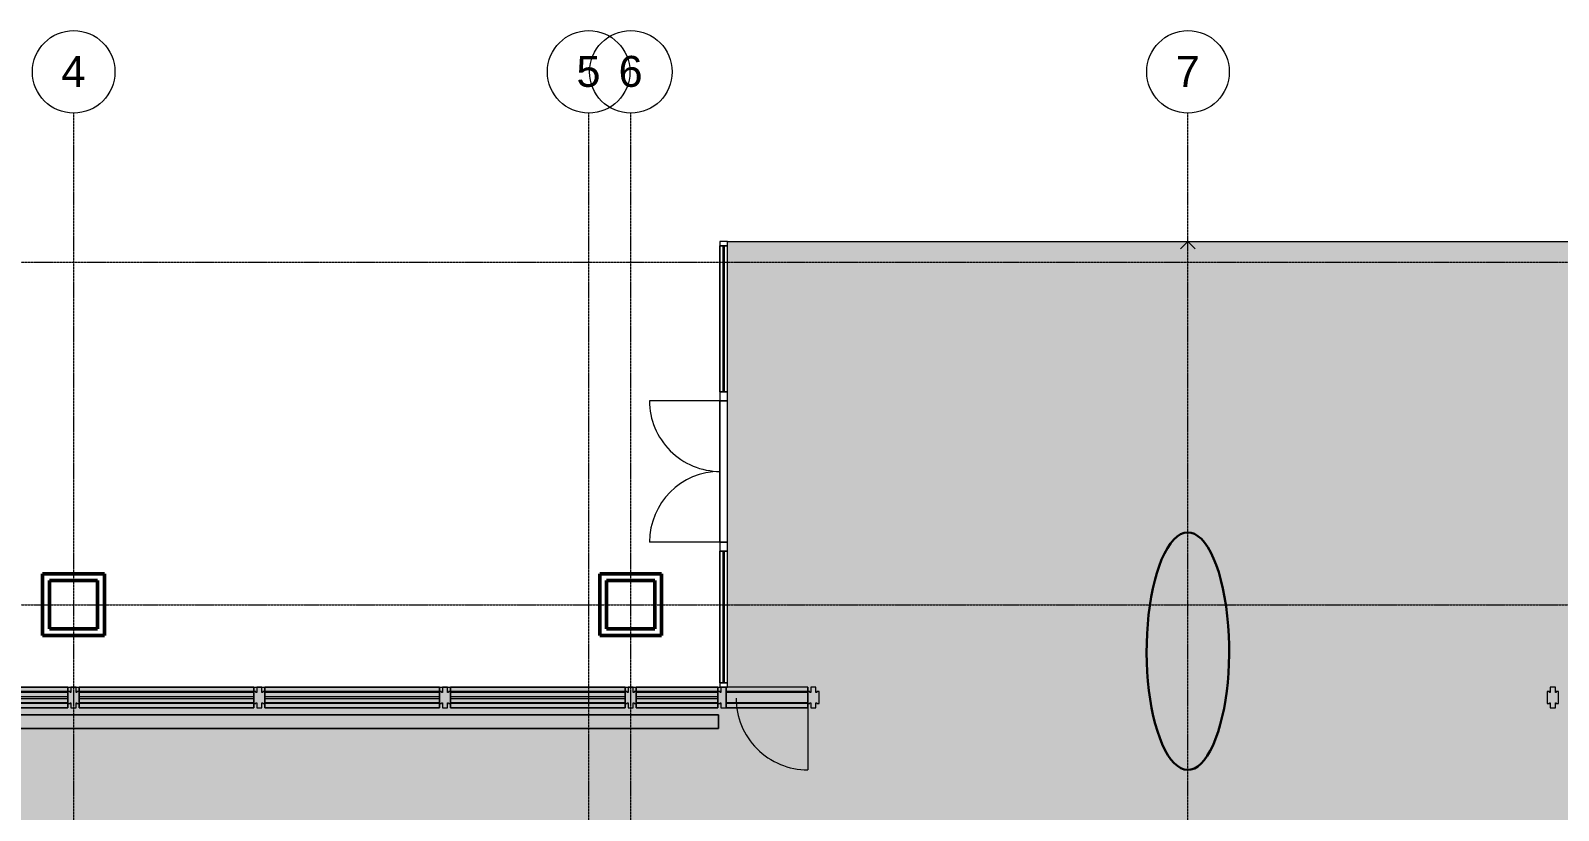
# Model space of a CAD drawing. Header units: inches. Extents: x -223 to 3310, y -687 to 1630.
# Drawn here: x 623 to 1512, y 1176 to 1630 of the extents above; entities that cross this region are included whole.
import ezdxf

# ---------------------------------------------------------------- set-up
doc = ezdxf.new("R2010")
doc.units = ezdxf.units.IN
doc.header["$MEASUREMENT"] = 0
doc.linetypes.add('Grid Line 1_2_', pattern=[0.875, 0.5, -0.125, 0.125, -0.125])
for name, color, linetype, lineweight in [('A-COLS', 52, 'Continuous', 9), ('A-DOOR', 31, 'Continuous', 13), ('A-FLOR', 192, 'Continuous', 13), ('A-FLOR-PATT', 8, 'Continuous', 13), ('A-GLAZ-CURT', 52, 'Continuous', 9), ('A-GLAZ-CWMG', 51, 'Continuous', 9), ('I-WALL', 2, 'Continuous', 13), ('M-EQPM', 50, 'Continuous', 9), ('S-FLOR-SYMB', 171, 'Continuous', 9), ('S-GRID', 1, 'Continuous', 9), ('S-GRID-IDEN', 1, 'Continuous', 9)]:
    doc.layers.add(name, color=color, linetype=linetype, lineweight=lineweight)
doc.styles.add('Arial_1', font='arial.ttf', dxfattribs={"height": 18})

# ---------------------------------------------------------------- blocks, each defined once
blk = doc.blocks.new('System Panel - Glazed-1636994-Level 2')
at = {"layer": 'A-GLAZ-CURT', "lineweight": 13}
for p, q in [((50.75, 0.5), (-50.75, 0.5)), ((-50.75, 0.5), (-50.75, -0.5)), ((50.75, -0.5), (50.75, 0.5)), ((-50.75, -0.5), (50.75, -0.5))]:
    blk.add_line(p, q, dxfattribs=at)
at = {"layer": 'A-GLAZ-CURT'}
for p, q in [((-50.75, 0.5), (-50.75, 0.5)), ((50.75, 0.5), (50.75, 0.5)), ((-50.75, -0.5), (-50.75, -0.5)), ((50.75, -0.5), (50.75, -0.5))]:
    blk.add_line(p, q, dxfattribs=at)
blk = doc.blocks.new('Rectangular Mullion - WCB_Mullion_01-957299-Level 2')
at = {"layer": 'A-GLAZ-CWMG'}
for p, q in [((48, 1184.74), (48, 1184.74)), ((48, 1184.74), (51, 1184.74)), ((51, 1184.74), (48, 1184.74)), ((48, 1184.74), (48, 1083.24)), ((48, 1083.24), (48, 1184.74)), ((51, 1184.74), (50.5, 1184.74)), ((50.5, 1184.74), (50.5, 1184.74)), ((50.5, 1184.74), (57.5, 1184.74)), ((57.5, 1184.74), (50.5, 1184.74)), ((50.5, 1184.74), (50.5, 1184.74)), ((50.5, 1184.74), (51, 1184.74)), ((50.5, 1083.24), (50.5, 1184.74)), ((50.5, 1083.24), (50.5, 1184.74)), ((50.5, 1083.24), (50.5, 1184.74)), ((50.5, 1083.24), (50.5, 1184.74)), ((51, 1184.74), (51, 1184.74)), ((51, 1184.74), (51, 1184.74)), ((51, 1083.24), (51, 1184.74)), ((51, 1083.24), (51, 1184.74)), ((51, 1083.24), (51, 1184.74)), ((51, 1083.24), (51, 1184.74)), ((57.5, 1184.74), (57, 1184.74)), ((57, 1184.74), (57, 1184.74)), ((57, 1184.74), (60, 1184.74)), ((60, 1184.74), (57, 1184.74)), ((57, 1184.74), (57, 1184.74)), ((57, 1184.74), (57.5, 1184.74)), ((57, 1083.24), (57, 1184.74)), ((57, 1083.24), (57, 1184.74)), ((57, 1083.24), (57, 1184.74)), ((57, 1083.24), (57, 1184.74)), ((57.5, 1184.74), (57.5, 1184.74)), ((57.5, 1184.74), (57.5, 1184.74)), ((57.5, 1083.24), (57.5, 1184.74)), ((57.5, 1083.24), (57.5, 1184.74)), ((57.5, 1083.24), (57.5, 1184.74)), ((57.5, 1083.24), (57.5, 1184.74)), ((60, 1184.74), (60, 1184.74)), ((60, 1083.24), (60, 1184.74)), ((60, 1083.24), (60, 1184.74)), ((48, 1083.24), (51, 1083.24)), ((51, 1083.24), (48, 1083.24)), ((48, 1083.24), (48, 1083.24)), ((51, 1083.24), (50.5, 1083.24)), ((50.5, 1083.24), (50.5, 1083.24)), ((50.5, 1083.24), (57.5, 1083.24)), ((57.5, 1083.24), (50.5, 1083.24)), ((50.5, 1083.24), (50.5, 1083.24)), ((50.5, 1083.24), (51, 1083.24)), ((51, 1083.24), (51, 1083.24)), ((51, 1083.24), (51, 1083.24)), ((57.5, 1083.24), (57, 1083.24)), ((57, 1083.24), (57, 1083.24)), ((57, 1083.24), (60, 1083.24)), ((60, 1083.24), (57, 1083.24)), ((57, 1083.24), (57, 1083.24)), ((57, 1083.24), (57.5, 1083.24)), ((57.5, 1083.24), (57.5, 1083.24)), ((57.5, 1083.24), (57.5, 1083.24)), ((60, 1083.24), (60, 1083.24))]:
    blk.add_line(p, q, dxfattribs=at)
blk = doc.blocks.new('Rectangular Mullion - WCB_Mullion_01-1474852-Level 2')
at = {"layer": 'A-GLAZ-CWMG', "lineweight": 20}
for p, q in [((-3.25, -3.5), (-3.25, 3.5)), ((-3.25, 3.5), (-2, 3.5)), ((-2, 3.5), (-2, 3)), ((-2, 3), (-1.5, 3)), ((-1.5, 3), (-1.5, 6)), ((-1.5, 6), (1.5, 6)), ((1.5, 6), (1.5, 3)), ((1.5, 3), (2, 3)), ((2, 3), (2, 3.5)), ((2, 3.5), (3.25, 3.5)), ((3.25, 3.5), (3.25, -3.5)), ((-2, -3.5), (-3.25, -3.5)), ((-1.5, -3), (-2, -3)), ((-2, -3), (-2, -3.5)), ((-1.5, -6), (-1.5, -3)), ((1.5, -6), (-1.5, -6)), ((2, -3), (1.5, -3)), ((1.5, -3), (1.5, -6)), ((2, -3.5), (2, -3)), ((3.25, -3.5), (2, -3.5))]:
    blk.add_line(p, q, dxfattribs=at)
at = {"layer": 'A-GLAZ-CWMG'}
for p, q in [((-3.25, 3.5), (-3.25, 3.5)), ((-2, 3.5), (-2, 3.5)), ((-2, 3), (-2, 3)), ((-1.5, 6), (-1.5, 6)), ((-1.5, 3), (-1.5, 3)), ((1.5, 6), (1.5, 6)), ((1.5, 3), (1.5, 3)), ((2, 3.5), (2, 3.5)), ((2, 3), (2, 3)), ((3.25, 3.5), (3.25, 3.5)), ((-3.25, -3.5), (-3.25, -3.5)), ((-2, -3), (-2, -3)), ((-2, -3.5), (-2, -3.5)), ((-1.5, -3), (-1.5, -3)), ((-1.5, -6), (-1.5, -6)), ((1.5, -3), (1.5, -3)), ((1.5, -6), (1.5, -6)), ((2, -3), (2, -3)), ((2, -3.5), (2, -3.5)), ((3.25, -3.5), (3.25, -3.5))]:
    blk.add_line(p, q, dxfattribs=at)
blk = doc.blocks.new('System Panel - Glazed-1475288-Level 2')
at = {"layer": 'A-GLAZ-CURT', "lineweight": 13}
for p, q in [((50.75, 0.5), (-50.75, 0.5)), ((-50.75, 0.5), (-50.75, -0.5)), ((50.75, -0.5), (50.75, 0.5)), ((-50.75, -0.5), (50.75, -0.5))]:
    blk.add_line(p, q, dxfattribs=at)
at = {"layer": 'A-GLAZ-CURT'}
for p, q in [((-50.75, 0.5), (-50.75, 0.5)), ((50.75, 0.5), (50.75, 0.5)), ((-50.75, -0.5), (-50.75, -0.5)), ((50.75, -0.5), (50.75, -0.5))]:
    blk.add_line(p, q, dxfattribs=at)
blk = doc.blocks.new('Rectangular Mullion - WCB_Mullion_01-1474802-Level 2')
at = {"layer": 'A-GLAZ-CWMG', "lineweight": 20}
for p, q in [((-3.25, -3.5), (-3.25, 3.5)), ((-3.25, 3.5), (-2, 3.5)), ((-2, 3.5), (-2, 3)), ((-2, 3), (-1.5, 3)), ((-1.5, 3), (-1.5, 6)), ((-1.5, 6), (1.5, 6)), ((1.5, 6), (1.5, 3)), ((1.5, 3), (2, 3)), ((2, 3), (2, 3.5)), ((2, 3.5), (3.25, 3.5)), ((3.25, 3.5), (3.25, -3.5)), ((-2, -3.5), (-3.25, -3.5)), ((-1.5, -3), (-2, -3)), ((-2, -3), (-2, -3.5)), ((-1.5, -6), (-1.5, -3)), ((1.5, -6), (-1.5, -6)), ((2, -3), (1.5, -3)), ((1.5, -3), (1.5, -6)), ((2, -3.5), (2, -3)), ((3.25, -3.5), (2, -3.5))]:
    blk.add_line(p, q, dxfattribs=at)
at = {"layer": 'A-GLAZ-CWMG'}
for p, q in [((-3.25, 3.5), (-3.25, 3.5)), ((-2, 3.5), (-2, 3.5)), ((-2, 3), (-2, 3)), ((-1.5, 6), (-1.5, 6)), ((-1.5, 3), (-1.5, 3)), ((1.5, 6), (1.5, 6)), ((1.5, 3), (1.5, 3)), ((2, 3.5), (2, 3.5)), ((2, 3), (2, 3)), ((3.25, 3.5), (3.25, 3.5)), ((-3.25, -3.5), (-3.25, -3.5)), ((-2, -3), (-2, -3)), ((-2, -3.5), (-2, -3.5)), ((-1.5, -3), (-1.5, -3)), ((-1.5, -6), (-1.5, -6)), ((1.5, -3), (1.5, -3)), ((1.5, -6), (1.5, -6)), ((2, -3), (2, -3)), ((2, -3.5), (2, -3.5)), ((3.25, -3.5), (3.25, -3.5))]:
    blk.add_line(p, q, dxfattribs=at)
blk = doc.blocks.new('System Panel - Glazed-1545199-Level 2')
at = {"layer": 'A-GLAZ-CURT', "lineweight": 13}
for p, q in [((23.75, 0.5), (-23.75, 0.5)), ((-23.75, 0.5), (-23.75, -0.5)), ((23.75, -0.5), (23.75, 0.5)), ((-23.75, -0.5), (23.75, -0.5))]:
    blk.add_line(p, q, dxfattribs=at)
at = {"layer": 'A-GLAZ-CURT'}
for p, q in [((-23.75, 0.5), (-23.75, 0.5)), ((23.75, 0.5), (23.75, 0.5)), ((-23.75, -0.5), (-23.75, -0.5)), ((23.75, -0.5), (23.75, -0.5))]:
    blk.add_line(p, q, dxfattribs=at)
blk = doc.blocks.new('Rectangular Mullion - WCB_Mullion_01-963744-Level 2')
at = {"layer": 'A-GLAZ-CWMG'}
for p, q in [((975.25, 1245), (975.25, 1248)), ((975.25, 1248), (975.25, 1248)), ((975.25, 1248), (975.25, 1245)), ((1022.75, 1248), (975.25, 1248)), ((1022.75, 1248), (975.25, 1248)), ((975.25, 1238.5), (975.25, 1245.5)), ((975.25, 1245.5), (975.25, 1245.5)), ((975.25, 1245.5), (975.25, 1245)), ((975.25, 1245), (975.25, 1245.5)), ((975.25, 1245.5), (975.25, 1245.5)), ((975.25, 1245.5), (975.25, 1238.5)), ((1022.75, 1245.5), (975.25, 1245.5)), ((1022.75, 1245.5), (975.25, 1245.5)), ((1022.75, 1245.5), (975.25, 1245.5)), ((1022.75, 1245.5), (975.25, 1245.5)), ((975.25, 1245), (975.25, 1245)), ((975.25, 1245), (975.25, 1245)), ((1022.75, 1245), (975.25, 1245)), ((1022.75, 1245), (975.25, 1245)), ((1022.75, 1245), (975.25, 1245)), ((1022.75, 1245), (975.25, 1245)), ((1022.75, 1245), (1022.75, 1248)), ((1022.75, 1248), (1022.75, 1248)), ((1022.75, 1248), (1022.75, 1245)), ((1022.75, 1238.5), (1022.75, 1245.5)), ((1022.75, 1245.5), (1022.75, 1245.5)), ((1022.75, 1245.5), (1022.75, 1245)), ((1022.75, 1245), (1022.75, 1245.5)), ((1022.75, 1245.5), (1022.75, 1245.5)), ((1022.75, 1245.5), (1022.75, 1238.5)), ((1022.75, 1245), (1022.75, 1245)), ((1022.75, 1245), (1022.75, 1245)), ((975.25, 1236), (975.25, 1239)), ((975.25, 1239), (975.25, 1239)), ((975.25, 1239), (975.25, 1238.5)), ((975.25, 1238.5), (975.25, 1239)), ((975.25, 1239), (975.25, 1239)), ((975.25, 1239), (975.25, 1236)), ((1022.75, 1239), (975.25, 1239)), ((1022.75, 1239), (975.25, 1239)), ((1022.75, 1239), (975.25, 1239)), ((1022.75, 1239), (975.25, 1239)), ((975.25, 1238.5), (975.25, 1238.5)), ((975.25, 1238.5), (975.25, 1238.5)), ((1022.75, 1238.5), (975.25, 1238.5)), ((1022.75, 1238.5), (975.25, 1238.5)), ((1022.75, 1238.5), (975.25, 1238.5)), ((1022.75, 1238.5), (975.25, 1238.5)), ((975.25, 1236), (975.25, 1236)), ((975.25, 1236), (1022.75, 1236)), ((1022.75, 1236), (975.25, 1236)), ((1022.75, 1236), (1022.75, 1239)), ((1022.75, 1239), (1022.75, 1239)), ((1022.75, 1239), (1022.75, 1238.5)), ((1022.75, 1238.5), (1022.75, 1239)), ((1022.75, 1239), (1022.75, 1239)), ((1022.75, 1239), (1022.75, 1236)), ((1022.75, 1238.5), (1022.75, 1238.5)), ((1022.75, 1238.5), (1022.75, 1238.5)), ((1022.75, 1236), (1022.75, 1236))]:
    blk.add_line(p, q, dxfattribs=at)
blk = doc.blocks.new('Rectangular Mullion - WCB_Mullion_02-1474815-Level 2')
at = {"layer": 'A-GLAZ-CWMG', "lineweight": 20}
for p, q in [((-4.75, -3.5), (-4.75, 3.5)), ((-4.75, 3.5), (-3.5, 3.5)), ((-3.5, 3.5), (-3.5, 3)), ((-3.5, 3), (-3, 3)), ((-3, 3), (-3, 6)), ((-3, 6), (0, 6)), ((0, 6), (0, -6)), ((-3.5, -3.5), (-4.75, -3.5)), ((-3, -3), (-3.5, -3)), ((-3.5, -3), (-3.5, -3.5)), ((-3, -6), (-3, -3)), ((0, -6), (-3, -6))]:
    blk.add_line(p, q, dxfattribs=at)
at = {"layer": 'A-GLAZ-CWMG'}
for p, q in [((-4.75, 3.5), (-4.75, 3.5)), ((-3.5, 3.5), (-3.5, 3.5)), ((-3.5, 3), (-3.5, 3)), ((-3, 6), (-3, 6)), ((-3, 3), (-3, 3)), ((0, 6), (0, 6)), ((-4.75, -3.5), (-4.75, -3.5)), ((-3.5, -3), (-3.5, -3)), ((-3.5, -3.5), (-3.5, -3.5)), ((-3, -3), (-3, -3)), ((-3, -6), (-3, -6)), ((0, -6), (0, -6))]:
    blk.add_line(p, q, dxfattribs=at)
blk = doc.blocks.new('System Panel - Glazed-3000814-Level 2')
at = {"layer": 'A-GLAZ-CURT', "lineweight": 13}
for p, q in [((42.4, 0.5), (-42.4, 0.5)), ((-42.4, 0.5), (-42.4, -0.5)), ((42.4, -0.5), (42.4, 0.5)), ((-42.4, -0.5), (42.4, -0.5))]:
    blk.add_line(p, q, dxfattribs=at)
at = {"layer": 'A-GLAZ-CURT'}
for p, q in [((-42.4, 0.5), (-42.4, 0.5)), ((42.4, 0.5), (42.4, 0.5)), ((-42.4, -0.5), (-42.4, -0.5)), ((42.4, -0.5), (42.4, -0.5))]:
    blk.add_line(p, q, dxfattribs=at)
blk = doc.blocks.new('Rectangular Mullion - 2_5_ x 4_ rectangular-1014162-Level 2')
at = {"layer": 'A-GLAZ-CWMG', "lineweight": 20}
for p, q in [((-2.5, 2.25), (0, 2.25)), ((-2.5, -2.25), (-2.5, 2.25)), ((0, 2.25), (0, -2.25)), ((0, -2.25), (-2.5, -2.25))]:
    blk.add_line(p, q, dxfattribs=at)
at = {"layer": 'A-GLAZ-CWMG'}
for p, q in [((-2.5, 2.25), (-2.5, 2.25)), ((0, 2.25), (0, 2.25)), ((-2.5, -2.25), (-2.5, -2.25)), ((0, -2.25), (0, -2.25))]:
    blk.add_line(p, q, dxfattribs=at)
blk = doc.blocks.new('System Panel - Glazed-3000815-Level 2')
at = {"layer": 'A-GLAZ-CURT', "lineweight": 13}
for p, q in [((38.3125, 0.5), (-38.3125, 0.5)), ((-38.3125, 0.5), (-38.3125, -0.5)), ((38.3125, -0.5), (38.3125, 0.5)), ((-38.3125, -0.5), (38.3125, -0.5))]:
    blk.add_line(p, q, dxfattribs=at)
at = {"layer": 'A-GLAZ-CURT'}
for p, q in [((-38.3125, 0.5), (-38.3125, 0.5)), ((38.3125, 0.5), (38.3125, 0.5)), ((-38.3125, -0.5), (-38.3125, -0.5)), ((38.3125, -0.5), (38.3125, -0.5))]:
    blk.add_line(p, q, dxfattribs=at)
blk = doc.blocks.new('Rectangular Mullion - 5_ x 5_ rectangular-1040030-Level 2')
at = {"layer": 'A-GLAZ-CWMG'}
for p, q in [((1023.75, 1327.12), (1023.75, 1327.12)), ((1023.75, 1327.12), (1028.25, 1327.12)), ((1028.25, 1327.12), (1023.75, 1327.12)), ((1023.75, 1327.12), (1023.75, 1250.5)), ((1023.75, 1250.5), (1023.75, 1327.12)), ((1028.25, 1327.12), (1028.25, 1327.12)), ((1028.25, 1250.5), (1028.25, 1327.12)), ((1028.25, 1250.5), (1028.25, 1327.12)), ((1023.75, 1250.5), (1028.25, 1250.5)), ((1028.25, 1250.5), (1023.75, 1250.5)), ((1023.75, 1250.5), (1023.75, 1250.5)), ((1028.25, 1250.5), (1028.25, 1250.5))]:
    blk.add_line(p, q, dxfattribs=at)
blk = doc.blocks.new('Rectangular Mullion - 5_ x 5_ rectangular-1389887-Level 2')
at = {"layer": 'A-GLAZ-CWMG'}
for p, q in [((1023.75, 1504.56), (1023.75, 1504.56)), ((1023.75, 1504.56), (1028.25, 1504.56)), ((1028.25, 1504.56), (1023.75, 1504.56)), ((1023.75, 1504.56), (1023.75, 1419.75)), ((1023.75, 1419.75), (1023.75, 1504.56)), ((1028.25, 1504.56), (1028.25, 1504.56)), ((1028.25, 1419.75), (1028.25, 1504.56)), ((1028.25, 1419.75), (1028.25, 1504.56)), ((1023.75, 1419.75), (1028.25, 1419.75)), ((1028.25, 1419.75), (1023.75, 1419.75)), ((1023.75, 1419.75), (1023.75, 1419.75)), ((1028.25, 1419.75), (1028.25, 1419.75))]:
    blk.add_line(p, q, dxfattribs=at)
blk = doc.blocks.new('Door-Curtain-Wall-Double-Glass - Door-Curtain-Wall-Double-Glass-3000816-Level 2')
at = {"layer": 'A-DOOR', "lineweight": 9}
for p, q in [((-41.06, -2), (-41.06, -43.06)), ((41.06, -2), (41.06, -43.06))]:
    blk.add_line(p, q, dxfattribs=at)
for centre, start, end in [((-41.06, -2), 270, 0), ((41.06, -2), 180, 270)]:
    blk.add_arc(centre, 41.06, start, end, dxfattribs=at)
blk = doc.blocks.new('Rectangular Mullion - 2_5_ x 4_ rectangular-1014168-Level 2')
at = {"layer": 'A-GLAZ-CWMG', "lineweight": 20}
for p, q in [((0, 2.25), (-2.5, 2.25)), ((-2.5, 2.25), (-2.5, -2.25)), ((0, -2.25), (0, 2.25)), ((-2.5, -2.25), (0, -2.25))]:
    blk.add_line(p, q, dxfattribs=at)
at = {"layer": 'A-GLAZ-CWMG'}
for p, q in [((-2.5, 2.25), (-2.5, 2.25)), ((0, 2.25), (0, 2.25)), ((-2.5, -2.25), (-2.5, -2.25)), ((0, -2.25), (0, -2.25))]:
    blk.add_line(p, q, dxfattribs=at)
blk = doc.blocks.new('Rectangular Mullion - 5_ x 5_ rectangular-1014231-Level 2')
at = {"layer": 'A-GLAZ-CWMG', "lineweight": 20}
for p, q in [((-2.625, 2.25), (2.625, 2.25)), ((-2.625, -2.25), (-2.625, 2.25)), ((2.625, 2.25), (2.625, -2.25)), ((2.625, -2.25), (-2.625, -2.25))]:
    blk.add_line(p, q, dxfattribs=at)
at = {"layer": 'A-GLAZ-CWMG'}
for p, q in [((-2.625, 2.25), (-2.625, 2.25)), ((2.625, 2.25), (2.625, 2.25)), ((-2.625, -2.25), (-2.625, -2.25)), ((2.625, -2.25), (2.625, -2.25))]:
    blk.add_line(p, q, dxfattribs=at)
blk = doc.blocks.new('Rectangular Mullion - 5_ x 5_ rectangular-1040031-Level 2')
at = {"layer": 'A-GLAZ-CWMG'}
for p, q in [((1023.75, 1414.5), (1023.75, 1414.5)), ((1023.75, 1414.5), (1028.25, 1414.5)), ((1028.25, 1414.5), (1023.75, 1414.5)), ((1023.75, 1414.5), (1023.75, 1332.37)), ((1023.75, 1332.37), (1023.75, 1414.5)), ((1028.25, 1414.5), (1028.25, 1414.5)), ((1028.25, 1332.37), (1028.25, 1414.5)), ((1028.25, 1332.37), (1028.25, 1414.5)), ((1023.75, 1332.37), (1028.25, 1332.37)), ((1028.25, 1332.37), (1023.75, 1332.37)), ((1023.75, 1332.37), (1023.75, 1332.37)), ((1028.25, 1332.37), (1028.25, 1332.37))]:
    blk.add_line(p, q, dxfattribs=at)
blk = doc.blocks.new('Storefront_Entry_Door-_Single_7051 - Store Front Single Door-1636318-Level 2')
at = {"layer": 'A-DOOR', "lineweight": 20}
blk.add_line((-23.75, 0.25), (-23.75, 42), dxfattribs=at)
at = {"layer": 'A-DOOR', "lineweight": 9}
blk.add_arc((-23.75, 0.25), 41.75, 360, 90, dxfattribs=at)
blk = doc.blocks.new('Rectangular Mullion - WCB_Mullion_01-1636313-Level 2')
at = {"layer": 'A-GLAZ-CWMG'}
for p, q in [((1027.5, 1245), (1027.5, 1248)), ((1027.5, 1248), (1027.5, 1248)), ((1027.5, 1248), (1027.5, 1245)), ((1075, 1248), (1027.5, 1248)), ((1075, 1248), (1027.5, 1248)), ((1027.5, 1238.5), (1027.5, 1245.5)), ((1027.5, 1245.5), (1027.5, 1245.5)), ((1027.5, 1245.5), (1027.5, 1245)), ((1027.5, 1245), (1027.5, 1245.5)), ((1027.5, 1245.5), (1027.5, 1245.5)), ((1027.5, 1245.5), (1027.5, 1238.5)), ((1075, 1245.5), (1027.5, 1245.5)), ((1075, 1245.5), (1027.5, 1245.5)), ((1075, 1245.5), (1027.5, 1245.5)), ((1075, 1245.5), (1027.5, 1245.5)), ((1027.5, 1245), (1027.5, 1245)), ((1027.5, 1245), (1027.5, 1245)), ((1075, 1245), (1027.5, 1245)), ((1075, 1245), (1027.5, 1245)), ((1075, 1245), (1027.5, 1245)), ((1075, 1245), (1027.5, 1245)), ((1075, 1245), (1075, 1248)), ((1075, 1248), (1075, 1248)), ((1075, 1248), (1075, 1245)), ((1075, 1238.5), (1075, 1245.5)), ((1075, 1245.5), (1075, 1245.5)), ((1075, 1245.5), (1075, 1245)), ((1075, 1245), (1075, 1245.5)), ((1075, 1245.5), (1075, 1245.5)), ((1075, 1245.5), (1075, 1238.5)), ((1075, 1245), (1075, 1245)), ((1075, 1245), (1075, 1245)), ((1027.5, 1236), (1027.5, 1239)), ((1027.5, 1239), (1027.5, 1239)), ((1027.5, 1239), (1027.5, 1238.5)), ((1027.5, 1238.5), (1027.5, 1239)), ((1027.5, 1239), (1027.5, 1239)), ((1027.5, 1239), (1027.5, 1236)), ((1075, 1239), (1027.5, 1239)), ((1075, 1239), (1027.5, 1239)), ((1075, 1239), (1027.5, 1239)), ((1075, 1239), (1027.5, 1239)), ((1027.5, 1238.5), (1027.5, 1238.5)), ((1027.5, 1238.5), (1027.5, 1238.5)), ((1075, 1238.5), (1027.5, 1238.5)), ((1075, 1238.5), (1027.5, 1238.5)), ((1075, 1238.5), (1027.5, 1238.5)), ((1075, 1238.5), (1027.5, 1238.5)), ((1027.5, 1236), (1027.5, 1236)), ((1027.5, 1236), (1075, 1236)), ((1075, 1236), (1027.5, 1236)), ((1075, 1236), (1075, 1239)), ((1075, 1239), (1075, 1239)), ((1075, 1239), (1075, 1238.5)), ((1075, 1238.5), (1075, 1239)), ((1075, 1239), (1075, 1239)), ((1075, 1239), (1075, 1236)), ((1075, 1238.5), (1075, 1238.5)), ((1075, 1238.5), (1075, 1238.5)), ((1075, 1236), (1075, 1236))]:
    blk.add_line(p, q, dxfattribs=at)
blk = doc.blocks.new('Generic Fin Tube Cover - Generic Fin Tube Cover-1512373-Level 2')
at = {"layer": 'M-EQPM'}
for p, q in [((235.84, 8), (-235.84, 8)), ((-235.84, 8), (-235.84, 0)), ((-235.84, 0), (-235.84, 8)), ((-235.84, 8), (235.84, 8)), ((-235.84, 8), (-235.84, 8)), ((235.84, 0), (235.84, 8)), ((235.84, 8), (235.84, 0)), ((235.84, 8), (235.84, 8)), ((-235.84, 0), (235.84, 0)), ((235.84, 0), (-235.84, 0)), ((-235.84, 0), (-235.84, 0)), ((235.84, 0), (235.84, 0))]:
    blk.add_line(p, q, dxfattribs=at)
blk = doc.blocks.new('Columns 1 - Columns 1-1544890-Level 2')
at = {"layer": 'A-COLS', "lineweight": 30, "flags": 128}
for points in [[(1310.97, 1322.93), (1309.32, 1326.4), (1307.57, 1329.45), (1305.74, 1332.06), (1303.84, 1334.22), (1301.88, 1335.9), (1299.88, 1337.1), (1297.85, 1337.8), (1295.8, 1338), (1293.76, 1337.7), (1291.73, 1336.9), (1289.74, 1335.61), (1287.79, 1333.84), (1285.9, 1331.59), (1284.08, 1328.89), (1282.35, 1325.76), (1280.72, 1322.21)], [(1280.72, 1322.21), (1279.27, 1318.46), (1277.93, 1314.39), (1276.7, 1310.02), (1275.61, 1305.38), (1274.65, 1300.49), (1273.83, 1295.4), (1273.16, 1290.14), (1272.63, 1284.73), (1272.27, 1279.22), (1272.06, 1273.64), (1272, 1268.03), (1272.11, 1262.43), (1272.38, 1256.87)], [(1319.8, 1277.96), (1319.45, 1283.75), (1318.93, 1289.44), (1318.24, 1294.97), (1317.39, 1300.32), (1316.38, 1305.44), (1315.23, 1310.29), (1313.94, 1314.85), (1312.52, 1319.07), (1310.97, 1322.93)], [(1316.04, 1231.02), (1317.02, 1235.7), (1317.87, 1240.58), (1318.59, 1245.65), (1319.16, 1250.86), (1319.58, 1256.19), (1319.86, 1261.6), (1319.99, 1267.05), (1319.97, 1272.52), (1319.8, 1277.96)], [(1272.38, 1256.87), (1272.79, 1251.45), (1273.36, 1246.15), (1274.07, 1240.99), (1274.92, 1236.02), (1275.91, 1231.25), (1277.03, 1226.73), (1278.28, 1222.49), (1279.63, 1218.54), (1281.1, 1214.92)], [(1281.1, 1214.92), (1282.7, 1211.56), (1284.4, 1208.59), (1286.18, 1206.04), (1288.03, 1203.92), (1289.93, 1202.24), (1291.88, 1201.03), (1293.85, 1200.28), (1295.84, 1200), (1297.82, 1200.2), (1299.8, 1200.87), (1301.75, 1202.01), (1303.66, 1203.61), (1305.51, 1205.65), (1307.31, 1208.14), (1309.02, 1211.04), (1310.65, 1214.33), (1312.17, 1218.01), (1313.58, 1222.03), (1314.87, 1226.38), (1316.04, 1231.02)]]:
    blk.add_lwpolyline(points, dxfattribs=at)
blk = doc.blocks.new('Grid - Grid Head - Circle-50561-Level 2')
at = {"layer": 'S-GRID-IDEN'}
blk.add_circle((0, 0), 0.25, dxfattribs=at)
blk = doc.blocks.new('Span Direction - One Way Slab-3177966-Level 2')
at = {"layer": 'S-FLOR-SYMB'}
for q in [(-0.0442, 8.6449), (0.0442, 8.6449)]:
    blk.add_line((0, 8.6891), q, dxfattribs=at)

msp = doc.modelspace()

# ---------------------------------------------------------------- hatches: boundary and pattern name
at = {"layer": 'A-FLOR-PATT', "lineweight": 9}
h = msp.add_hatch(dxfattribs=at)
h.set_pattern_fill('FP_1', color=256, style=0, pattern_type=2)
h.set_pattern_definition([(0, (0, 0), (30.72, 7.68), [1.267, -21.773, 1.267, -21.773, -122.88]), (0, (0, 0), (30.72, 7.68), [-46.08, 1.267, -44.813, 1.267, -21.773, -53.76]), (0, (0, 0), (30.72, 7.68), [-115.2, 1.267, -14.093, 1.267, -37.133]), (120, (11.52, 3.84), (-22.011075, 22.7643), [1.267, -21.773, 1.267, -21.773, -122.88]), (120, (11.52, 3.84), (-22.011075, 22.7643), [-46.08, 1.267, -44.813, 1.267, -21.773, -53.76]), (120, (11.52, 3.84), (-22.011075, 22.7643), [-115.2, 1.267, -14.093, 1.267, -37.133]), (240, (15.36, 19.2), (-8.708925, -30.4443), [1.267, -21.773, 1.267, -21.773, -122.88]), (240, (15.36, 19.2), (-8.708925, -30.4443), [-46.08, 1.267, -44.813, 1.267, -21.773, -53.76]), (240, (15.36, 19.2), (-8.708925, -30.4443), [-115.2, 1.267, -14.093, 1.267, -37.133])])
h.paths.add_polyline_path([(992.07, 270), (992.07, -145.5), (952.07, -145.5), (952.07, 48), (48, 48), (48, 1248), (1028.25, 1248), (1028.25, 1507.06), (1563.75, 1507.06), (1563.75, 1248), (2544, 1248), (2544, 426), (2544, 425.5), (2367.94, 425.5), (2367.94, 325.25), (2367.94, 196), (2231.44, 196), (2231.44, -161.25), (1980.97, -161.25), (1980.97, 236), (1836, 236), (1836, 212), (1187.5, 212), (1187.5, 236), (1057.07, 236), (1057.07, 270)], flags=0)
h.paths.add_polyline_path([(941, 613), (846, 613), (846, 500), (941, 500)], flags=0)
h.paths.add_polyline_path([(1632.07, 1224), (1632.07, 1046), (1692.07, 1046), (1692.07, 1224)], flags=0)
h.paths.add_polyline_path([(786.15, 748), (712.99, 748), (712.99, 838.87), (664.99, 838.87), (664.99, 426.5), (834.15, 426.5), (834.15, 838.87), (786.15, 838.87)], flags=0)

# ---------------------------------------------------------------- linework, layer by layer
at = {"layer": 'A-FLOR'}
for p, q in [((1028.25, 1248), (1028.25, 1507.06)), ((1028.25, 1507.06), (1563.75, 1507.06)), ((48, 1248), (1028.25, 1248))]:
    msp.add_line(p, q, dxfattribs=at)
at = {"layer": 'I-WALL', "lineweight": 50}
for p, q in [((666, 1314), (630, 1314)), ((630, 1314), (630, 1278)), ((634, 1310), (662, 1310)), ((634, 1282), (634, 1310)), ((662, 1310), (662, 1282)), ((666, 1278), (666, 1314)), ((990, 1314), (954, 1314)), ((954, 1314), (954, 1278)), ((958, 1310), (986, 1310)), ((958, 1282), (958, 1310)), ((986, 1310), (986, 1282)), ((990, 1278), (990, 1314)), ((662, 1282), (634, 1282)), ((986, 1282), (958, 1282)), ((630, 1278), (666, 1278)), ((954, 1278), (990, 1278))]:
    msp.add_line(p, q, dxfattribs=at)
at = {"layer": 'S-GRID', "linetype": 'Grid Line 1_2_'}
for p, q in [((648.07, -687.09), (648.07, 1581.66)), ((947.57, -687.09), (947.57, 1581.66)), ((972.07, -687.09), (972.07, 1581.66)), ((1296.07, -687.09), (1296.07, 1581.66)), ((-200, 1495), (3261.6, 1495)), ((-200, 1296), (3261.6, 1296))]:
    msp.add_line(p, q, dxfattribs=at)

# ---------------------------------------------------------------- block references
at = {"layer": 'A-COLS', "lineweight": 30}
msp.add_blockref('Columns 1 - Columns 1-1544890-Level 2', (0, 0), dxfattribs=at)
at = {"layer": 'A-DOOR'}
for name, p, rotation in [('Door-Curtain-Wall-Double-Glass - Door-Curtain-Wall-Double-Glass-3000816-Level 2', (1026, 1373.44), 269.9999999999999), ('Storefront_Entry_Door-_Single_7051 - Store Front Single Door-1636318-Level 2', (1051.25, 1242), 180)]:
    msp.add_blockref(name, p, dxfattribs=dict(at, rotation=rotation))
at = {"layer": 'A-GLAZ-CURT', "rotation": 269.9999999999999}
for name, p in [('System Panel - Glazed-3000814-Level 2', (1026, 1462.15)), ('System Panel - Glazed-3000815-Level 2', (1026, 1288.81))]:
    msp.add_blockref(name, p, dxfattribs=at)
at = {"layer": 'A-GLAZ-CURT'}
for name, p in [('System Panel - Glazed-1636994-Level 2', (594, 1242)), ('System Panel - Glazed-1636994-Level 2', (702, 1242)), ('System Panel - Glazed-1475288-Level 2', (810, 1242)), ('System Panel - Glazed-1636994-Level 2', (918, 1242)), ('System Panel - Glazed-1545199-Level 2', (999, 1242))]:
    msp.add_blockref(name, p, dxfattribs=at)
at = {"layer": 'A-GLAZ-CWMG'}
for name, p, rotation in [('Rectangular Mullion - 2_5_ x 4_ rectangular-1014168-Level 2', (1026, 1507.06), 89.99999999999991), ('Rectangular Mullion - WCB_Mullion_01-957299-Level 2', (1728, 1188), 89.99999999999993), ('Rectangular Mullion - WCB_Mullion_01-957299-Level 2', (1836, 1188), 89.99999999999993), ('Rectangular Mullion - WCB_Mullion_01-957299-Level 2', (1944, 1188), 89.99999999999993), ('Rectangular Mullion - WCB_Mullion_01-957299-Level 2', (2052, 1188), 89.99999999999993)]:
    msp.add_blockref(name, p, dxfattribs=dict(at, rotation=rotation))
for name in ['Rectangular Mullion - 5_ x 5_ rectangular-1389887-Level 2', 'Rectangular Mullion - 5_ x 5_ rectangular-1040031-Level 2', 'Rectangular Mullion - 5_ x 5_ rectangular-1040030-Level 2', 'Rectangular Mullion - WCB_Mullion_01-963744-Level 2', 'Rectangular Mullion - WCB_Mullion_01-1636313-Level 2']:
    msp.add_blockref(name, (0, 0), dxfattribs=at)
at = {"layer": 'A-GLAZ-CWMG', "extrusion": (0, 0, -1)}
for name, p, rotation in [('Rectangular Mullion - 5_ x 5_ rectangular-1014231-Level 2', (-1026, 1417.12), 270.0000000000001), ('Rectangular Mullion - 5_ x 5_ rectangular-1014231-Level 2', (-1026, 1329.75), 270.0000000000001), ('Rectangular Mullion - WCB_Mullion_01-1474852-Level 2', (-648, 1242), 180), ('Rectangular Mullion - WCB_Mullion_01-1474802-Level 2', (-756, 1242), 180), ('Rectangular Mullion - WCB_Mullion_01-1474802-Level 2', (-864, 1242), 180), ('Rectangular Mullion - WCB_Mullion_01-1474802-Level 2', (-972, 1242), 180), ('Rectangular Mullion - WCB_Mullion_02-1474815-Level 2', (-1027.5, 1242), 180), ('Rectangular Mullion - 2_5_ x 4_ rectangular-1014162-Level 2', (-1026, 1248), 270.0000000000001), ('Rectangular Mullion - WCB_Mullion_01-1474802-Level 2', (-1078.25, 1242), 180), ('Rectangular Mullion - WCB_Mullion_01-1474802-Level 2', (-1508.25, 1242), 180)]:
    msp.add_blockref(name, p, dxfattribs=dict(at, rotation=rotation))
at = {"layer": 'M-EQPM'}
msp.add_blockref('Generic Fin Tube Cover - Generic Fin Tube Cover-1512373-Level 2', (787.16, 1224), dxfattribs=at)
at = {"layer": 'S-FLOR-SYMB', "xscale": 95.99999999999994, "yscale": 95.99999999999994, "zscale": 95.99999999999994}
msp.add_blockref('Span Direction - One Way Slab-3177966-Level 2', (1296, 672.91), dxfattribs=at)
at = {"layer": 'S-GRID-IDEN', "xscale": 95.99999999999994, "yscale": 95.99999999999994, "zscale": 95.99999999999994}
for p in [(648.07, 1605.66), (947.57, 1605.66), (972.07, 1605.66), (1296.07, 1605.66)]:
    msp.add_blockref('Grid - Grid Head - Circle-50561-Level 2', p, dxfattribs=at)

# ---------------------------------------------------------------- texts
at = {"layer": 'S-GRID-IDEN', "char_height": 18, "width": 16.968, "attachment_point": 1, "style": 'Arial_1'}
for s, insert in [('4', (640.94, 1614.95)), ('5', (940.44, 1614.95)), ('6', (964.94, 1614.95)), ('7', (1288.94, 1614.95))]:
    msp.add_mtext(s, dxfattribs=dict(at, insert=insert))

doc.saveas('drawing.dxf')
